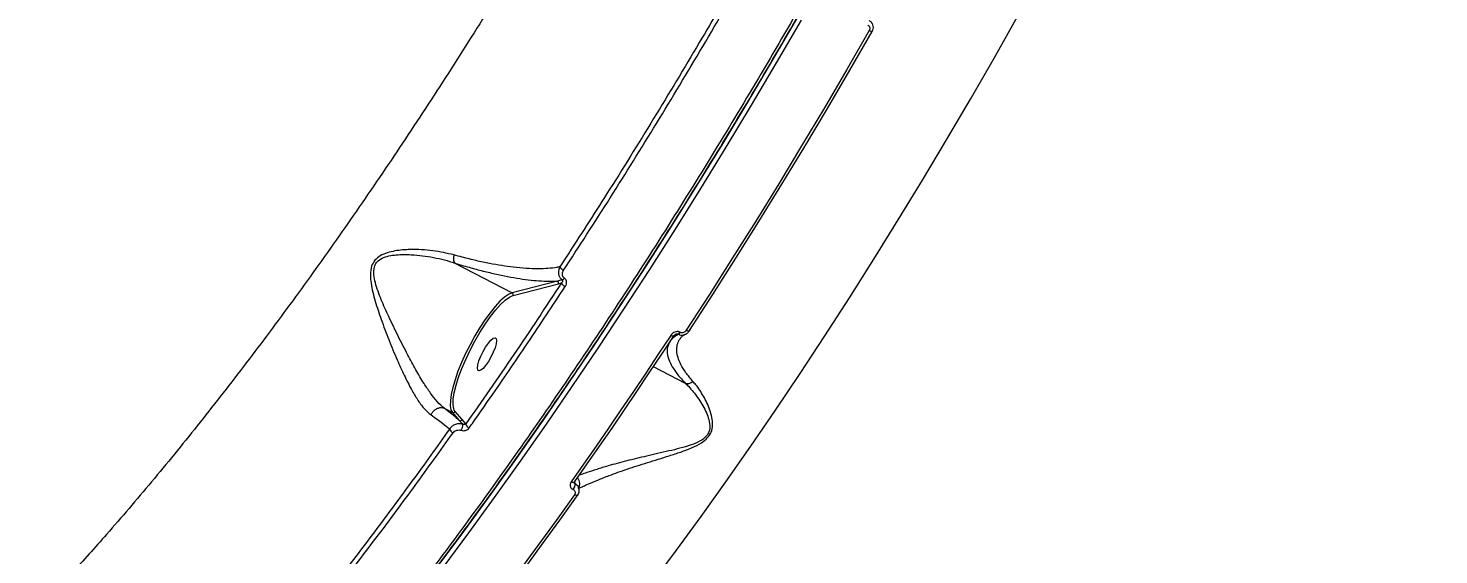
# Model space of a CAD drawing. Header units: millimetres. Extents: x -4335 to 4318, y -3792 to 3101.
# Drawn here: x 716.9 to 1059.1, y -113.2 to 14.5 of the extents above; entities that cross this region are included whole.
import ezdxf

# ---------------------------------------------------------------- set-up
doc = ezdxf.new("R2010")
doc.units = ezdxf.units.MM
doc.layers.add('DIKOM_ОБЪЕКТ', color=7, linetype='Continuous')
doc.layers.add('DIKOM_РАЗМЕР_ОБЪЕКТА', color=7, linetype='Continuous')
doc.styles.add('style1', font='arial.ttf', dxfattribs={"width": 0.8})
doc.dimstyles.new('1-50', dxfattribs={"dimtxt": 300, "dimasz": 200, "dimexe": 100, "dimexo": 0, "dimgap": 100, "dimtad": 1, "dimtxsty": 'style1', "dimcen": 200, "dimclrd": 7, "dimclre": 7, "dimclrt": 7, "dimadec": 1, "dimazin": 2, "dimtfac": 1, "dimtmove": 0, "dimatfit": 2, "dimfxl": 0, "dimlwd": 25, "dimlwe": 18, "dimarcsym": 0})

# ---------------------------------------------------------------- blocks, each defined once
blk = doc.blocks.new('*D2')
at = {"layer": 'Defpoints', "color": 0, "transparency": 16777216}
for p in [(2711.72, 601.17), (-2007.01, 181.47), (-2007.01, -2298.93)]:
    blk.add_point(p, dxfattribs=at)
at = {"layer": 'DIKOM_РАЗМЕР_ОБЪЕКТА', "color": 7, "lineweight": 18, "transparency": 16777216}
for p, q in [((2711.72, 601.17), (2711.72, -2398.93)), ((-2007.01, 181.47), (-2007.01, -2398.93))]:
    blk.add_line(p, q, dxfattribs=at)
at = {"layer": 'DIKOM_РАЗМЕР_ОБЪЕКТА', "color": 7, "lineweight": 25, "transparency": 16777216}
blk.add_line((2511.72, -2298.93), (-1807.01, -2298.93), dxfattribs=at)
at = {"layer": 'DIKOM_РАЗМЕР_ОБЪЕКТА', "color": 7, "transparency": 16777216}
for points in [[(-1807.01, -2265.6), (-1807.01, -2332.27), (-2007.01, -2298.93)], [(2511.72, -2265.6), (2511.72, -2332.27), (2711.72, -2298.93)]]:
    blk.add_solid(points, dxfattribs=at)
at = {"layer": 'DIKOM_РАЗМЕР_ОБЪЕКТА', "color": 7, "transparency": 16777216, "insert": (-22.56, -2045.76), "char_height": 300, "attachment_point": 5, "style": 'style1'}
blk.add_mtext('4750', dxfattribs=at)
blk = doc.blocks.new('*D3')
at = {"layer": 'Defpoints', "color": 0, "transparency": 16777216}
for p in [(-2375.87, 1532.76), (1667.44, 1532.76), (-1786.5, -1525.94)]:
    blk.add_point(p, dxfattribs=at)
at = {"layer": 'DIKOM_РАЗМЕР_ОБЪЕКТА', "color": 7, "lineweight": 18, "transparency": 16777216}
for p, q in [((1667.44, 1532.76), (-2475.87, 1532.76)), ((-1786.5, -1525.94), (-2475.87, -1525.94))]:
    blk.add_line(p, q, dxfattribs=at)
at = {"layer": 'DIKOM_РАЗМЕР_ОБЪЕКТА', "color": 7, "lineweight": 25, "transparency": 16777216}
blk.add_line((-2375.87, -1325.94), (-2375.87, 1332.76), dxfattribs=at)
at = {"layer": 'DIKOM_РАЗМЕР_ОБЪЕКТА', "color": 7, "transparency": 16777216}
for points in [[(-2409.21, 1332.76), (-2342.54, 1332.76), (-2375.87, 1532.76)], [(-2409.21, -1325.94), (-2342.54, -1325.94), (-2375.87, -1525.94)]]:
    blk.add_solid(points, dxfattribs=at)
at = {"layer": 'DIKOM_РАЗМЕР_ОБЪЕКТА', "color": 7, "transparency": 16777216, "insert": (-2629.15, -119.32), "char_height": 300, "attachment_point": 5, "rotation": 90, "style": 'style1'}
blk.add_mtext('3050', dxfattribs=at)

msp = doc.modelspace()

# ---------------------------------------------------------------- linework, layer by layer
at = {"layer": 'DIKOM_ОБЪЕКТ', "color": 7, "linetype": 'Continuous', "lineweight": 15}
for p, q in [((847.41, -40.986), (845.889, -43.354)), ((820.408, -42.433), (834.304, -49.664)), ((845.272, -46.809), (834.304, -49.664)), ((834.534, -50.333), (845.501, -47.478)), ((845.501, -47.478), (846.29, -47.263)), ((834.285, -50.414), (834.534, -50.333)), ((873.688, -59.964), (874.563, -59.673)), ((874.563, -59.673), (874.652, -59.719)), ((875.086, -59.261), (874.998, -59.215)), ((876.317, -71.629), (868.566, -67.597)), ((817.845, -77.687), (817.841, -77.685)), ((817.845, -77.687), (819.798, -78.703)), ((820.468, -78.49), (820.25, -78.145)), ((822.156, -80.422), (820.468, -78.49)), ((819.798, -78.703), (821.486, -80.634)), ((823.03, -81.472), (822.156, -80.422)), ((849.569, -95.995), (849.388, -95.762)), ((849.448, -95.604), (849.597, -96.01)), ((849.069, -97.383), (849.097, -97.398)), ((849.597, -96.01), (849.569, -95.995))]:
    msp.add_line(p, q, dxfattribs=at)
at = {"layer": 'DIKOM_ОБЪЕКТ', "color": 7, "linetype": 'Continuous', "lineweight": 15, "flags": 128}
for points in [[(903.488, 17.204), (897.464, 6.859), (891.392, -3.384), (885.279, -13.515), (879.129, -23.527), (872.947, -33.411), (866.738, -43.158), (860.508, -52.761), (854.262, -62.211), (848.006, -71.501), (841.744, -80.622), (835.481, -89.567), (829.224, -98.328), (822.977, -106.898), (816.746, -115.27)], [(821.671, -176.185), (827.317, -170.022), (833.022, -163.605), (838.781, -156.94), (844.59, -150.034), (850.441, -142.893), (856.33, -135.523), (862.252, -127.932), (868.201, -120.126), (874.171, -112.113), (880.157, -103.9), (886.153, -95.495), (892.153, -86.905), (898.153, -78.14), (904.146, -69.206), (910.127, -60.112), (916.091, -50.866), (922.031, -41.478), (927.943, -31.956), (933.82, -22.309), (939.658, -12.545), (945.451, -2.674), (951.193, 7.295), (956.879, 17.353)], [(817.544, -116.298), (823.79, -107.906), (830.052, -99.315), (836.324, -90.533), (842.601, -81.567), (848.879, -72.424), (855.15, -63.112), (861.411, -53.64), (867.655, -44.014), (873.879, -34.243), (880.076, -24.336), (886.241, -14.3), (892.369, -4.144), (898.455, 6.123), (904.493, 16.492)], [(920.934, 13.981), (915.498, 4.564), (910.021, -4.773), (904.507, -14.024), (898.959, -23.181), (893.382, -32.24), (887.78, -41.193), (882.156, -50.034), (876.513, -58.758)], [(877.323, -58.806), (882.953, -50.102), (888.565, -41.28), (894.155, -32.346), (899.72, -23.308), (905.255, -14.171), (910.757, -4.941), (916.221, 4.376), (921.646, 13.772)], [(921.646, 13.772), (921.647, 13.739), (921.619, 13.723), (921.561, 13.725), (921.476, 13.745), (921.367, 13.782), (921.237, 13.835), (921.091, 13.902), (920.934, 13.981)], [(834.304, -49.664), (833.435, -50.043), (832.443, -50.732), (831.349, -51.717), (830.178, -52.975), (828.955, -54.481), (827.706, -56.201), (826.459, -58.097), (825.24, -60.13), (824.076, -62.254), (822.992, -64.424), (822.012, -66.592), (821.156, -68.712), (820.445, -70.737), (819.892, -72.624), (819.51, -74.332), (819.307, -75.823), (819.288, -77.066), (819.453, -78.032), (819.798, -78.703)], [(820.25, -78.145), (820.12, -77.795), (819.967, -76.781), (820.013, -75.472), (820.256, -73.9), (820.692, -72.103), (821.309, -70.124), (822.093, -68.011), (823.024, -65.816), (824.08, -63.59), (825.235, -61.388), (826.463, -59.264), (827.732, -57.267), (829.012, -55.448), (830.273, -53.849), (831.484, -52.509), (832.615, -51.461), (833.64, -50.73), (834.285, -50.414)], [(825.882, -67.92), (825.976, -67.151), (826.25, -66.173), (826.682, -65.067), (827.237, -63.921), (827.87, -62.828), (828.53, -61.877), (829.163, -61.145), (829.718, -60.692), (830.15, -60.553), (830.424, -60.741), (830.518, -61.239), (830.424, -62.008), (830.15, -62.986), (829.718, -64.092), (829.163, -65.239), (828.53, -66.331), (827.87, -67.282), (827.237, -68.014), (826.682, -68.468), (826.25, -68.606), (825.976, -68.419), (825.882, -67.92)], [(872.758, -60.004), (869.746, -64.58), (866.732, -69.119), (863.715, -73.621), (860.696, -78.084), (857.676, -82.509), (854.655, -86.893), (851.634, -91.237), (848.613, -95.539)], [(849.483, -95.467), (852.496, -91.175), (855.51, -86.842), (858.524, -82.468), (861.537, -78.054), (864.549, -73.601), (867.558, -69.11), (870.566, -64.582), (873.57, -60.017)], [(873.55, -60.118), (873.522, -60.149), (873.45, -60.183), (873.351, -60.193), (873.226, -60.179), (873.082, -60.142), (872.924, -60.083), (872.758, -60.004)], [(877.323, -58.806), (877.305, -58.871), (877.258, -58.917), (877.184, -58.943), (877.084, -58.947), (876.962, -58.93), (876.823, -58.891), (876.672, -58.833), (876.513, -58.758)], [(849.445, -95.594), (849.413, -95.632), (849.331, -95.68), (849.223, -95.703), (849.091, -95.7), (848.942, -95.671), (848.781, -95.616), (848.613, -95.539)], [(849.483, -95.467), (849.464, -95.56), (849.445, -95.594)], [(849.409, -98.659), (844.972, -104.876), (840.54, -110.998), (836.114, -117.023), (831.696, -122.947), (827.289, -128.769), (822.894, -134.485), (818.513, -140.094), (814.148, -145.592)], [(815.096, -145.449), (819.451, -139.963), (823.823, -134.366), (828.208, -128.663), (832.605, -122.854), (837.013, -116.943), (841.429, -110.932), (845.852, -104.823), (850.279, -98.619)], [(850.279, -98.619), (850.249, -98.702), (850.191, -98.764), (850.106, -98.805), (849.997, -98.822), (849.868, -98.816), (849.724, -98.786), (849.569, -98.733), (849.409, -98.659)]]:
    msp.add_lwpolyline(points, dxfattribs=at)
at = {"layer": 'DIKOM_ОБЪЕКТ', "color": 7, "linetype": 'Continuous', "lineweight": 15}
for centre, radius, start, end in [((847.508, -42.531), 1.816, 206.94477, 246.60322), ((845.025, -47.268), 0.521, 336.21933, 61.70021), ((847.827, -46.595), 1.676, 203.51585, 247.64652), ((846.064, -45.461), 1.135, 289.83942, 324.11592), ((834.057, -50.123), 0.521, 336.21595, 61.70359), ((873.948, -58.654), 1.19, 301.10596, 331.87359), ((874.037, -58.7), 1.19, 301.10289, 331.88059), ((820.023, -78.25), 0.506, 243.60034, 331.5862), ((821.711, -80.181), 0.506, 243.591, 331.59554), ((819.483, -81.628), 2.836, 330.36937, 0.84474), ((824.415, -81.11), 1.431, 194.66064, 247.85907), ((820.552, -82.261), 1.501, 197.45884, 246.7816), ((847.534, -96.046), 2.036, 318.95253, 1.42959), ((847.562, -96.061), 2.036, 318.94934, 1.43278)]:
    msp.add_arc(centre, radius, start, end, dxfattribs=at)
for points, knots in [([(1056.943, 440.229), (1056.915, 437.899), (1056.837, 431.573), (1056.146, 420.44), (1054.693, 406.619), (1052.557, 391.893), (1049.761, 376.349), (1046.314, 360.052), (1042.221, 343.049), (1037.476, 325.353), (1032.1, 307.008), (1026.115, 288.077), (1019.55, 268.648), (1012.435, 248.811), (1004.787, 228.625), (996.607, 208.116), (987.922, 187.325), (978.76, 166.32), (969.167, 145.197), (959.186, 124.056), (948.972, 103.222), (938.551, 82.729), (927.959, 62.601), (917.097, 42.638), (906.014, 22.925), (894.757, 3.549), (883.211, -15.675), (871.385, -34.69), (859.296, -53.452), (847.13, -71.67), (834.944, -89.262), (822.794, -106.142), (810.719, -122.254), (798.741, -137.552), (786.877, -152.03), (775.165, -165.647), (763.655, -178.348), (752.41, -190.049), (742.148, -200.095), (735.767, -205.842), (732.919, -208.408)], [0, 0, 0, 0, 0.0156523, 0.0424897, 0.0694115, 0.0963766, 0.1233416, 0.1502635, 0.1771009, 0.2039383, 0.2308602, 0.2578252, 0.2847902, 0.3117121, 0.3385495, 0.3653868, 0.3923088, 0.4192738, 0.4462388, 0.4731608, 0.4999981, 0.5258463, 0.5517701, 0.5777324, 0.6036946, 0.6296184, 0.6554666, 0.682304, 0.709226, 0.7361911, 0.7631562, 0.7900781, 0.8169155, 0.843753, 0.870675, 0.89764, 0.9246052, 0.9515271, 0.9783646, 1, 1, 1, 1]), ([(986.876, 401.615), (986.219, 397.164), (984.903, 388.247), (982.145, 373.898), (978.83, 358.893), (974.919, 343.229), (970.442, 326.999), (965.404, 310.243), (959.805, 292.979), (953.663, 275.248), (947.003, 257.107), (939.856, 238.643), (932.254, 219.941), (924.216, 201.053), (915.745, 182.008), (906.864, 162.84), (897.604, 143.614), (888.009, 124.42), (878.124, 105.347), (867.97, 86.447), (857.558, 67.754), (846.91, 49.296), (836.065, 31.139), (825.073, 13.366), (813.985, -3.94), (802.824, -20.734), (791.608, -36.976), (780.354, -52.649), (769.106, -67.696), (757.915, -82.048), (746.832, -95.643), (736.706, -107.463), (727.515, -117.73), (722.019, -123.542), (719.27, -126.448)], [0, 0, 0, 0, 0.0315564, 0.0632127, 0.0949194, 0.1266263, 0.1582828, 0.1898393, 0.2213971, 0.2530542, 0.2847619, 0.3164698, 0.3481271, 0.379685, 0.411265, 0.4429442, 0.474674, 0.506404, 0.5380836, 0.5696638, 0.601295, 0.6330253, 0.6648063, 0.6965875, 0.7283184, 0.75995, 0.7916593, 0.8234676, 0.8553268, 0.8871862, 0.9189952, 0.9507049, 0.9753526, 1, 1, 1, 1]), ([(799.244, -137.804), (799.407, -137.606), (803.501, -132.613), (811.658, -122.04), (823.691, -106.045), (835.815, -89.184), (847.972, -71.64), (860.109, -53.463), (872.169, -34.747), (883.967, -15.776), (895.485, 3.401), (906.716, 22.732), (917.773, 42.397), (928.608, 62.313), (939.175, 82.393), (949.571, 102.837), (959.761, 123.622), (969.719, 144.712), (979.289, 165.784), (988.429, 186.741), (997.091, 207.479), (1005.265, 227.95), (1012.841, 248.044), (1017.747, 261.454), (1019.964, 268.02), (1020.004, 268.138)], [0, 0, 0, 0, 0.0019827, 0.0498584, 0.0977339, 0.1457606, 0.193864, 0.2419673, 0.2899939, 0.3378695, 0.3839805, 0.4302264, 0.4765408, 0.5228552, 0.5691011, 0.6152121, 0.6630877, 0.7111141, 0.7592174, 0.8073206, 0.8553471, 0.9032227, 0.9510983, 0.9991246, 1, 1, 1, 1]), ([(846.787, -44.197), (850.562, -38.363), (858.112, -26.693), (869.374, -8.531), (880.576, 10.048), (887.936, 22.778), (891.617, 29.143)], [0, 0, 0, 0, 0.2485964, 0.4971931, 0.7485966, 1, 1, 1, 1]), ([(889.408, 27.742), (886.18, 22.159), (879.32, 10.298), (868.594, -7.488), (857.821, -24.885), (850.711, -35.881), (847.41, -40.986)], [0, 0, 0, 0, 0.2353856, 0.5001596, 0.7679221, 1, 1, 1, 1]), ([(920.566, 15.292), (920.628, 15.254), (920.782, 15.16), (920.965, 14.93), (921.071, 14.621), (921.071, 14.286), (920.98, 14.083), (920.934, 13.981)], [0, 0, 0, 0, 0.142284, 0.3570666, 0.5715456, 0.7856965, 1, 1, 1, 1]), ([(921.646, 13.772), (921.737, 13.976), (921.919, 14.383), (921.915, 15.057), (921.699, 15.678), (921.331, 16.143), (921.02, 16.334), (920.897, 16.41)], [0, 0, 0, 0, 0.2142435, 0.428323, 0.6427318, 0.8576133, 1, 1, 1, 1]), ([(820.138, -40.456), (818.458, -40.072), (815.06, -39.295), (810.181, -39.047), (806.456, -39.337), (804.009, -39.905), (802.313, -40.605), (800.932, -41.706), (800.058, -43.308), (799.837, -45.258), (800.112, -48.105), (801.046, -51.728), (802.567, -56.292), (804.374, -61.075), (806.249, -65.621), (808.094, -69.7), (809.739, -72.953), (811.333, -75.63), (812.907, -77.83), (814.025, -78.784), (814.616, -79.288)], [0, 0, 0, 0, 0.086353, 0.1746769, 0.2336179, 0.263512, 0.2941177, 0.321205, 0.348563, 0.3826679, 0.4154268, 0.4844297, 0.5550143, 0.6333664, 0.7133062, 0.7760739, 0.840407, 0.890538, 0.9421305, 1, 1, 1, 1]), ([(817.841, -77.685), (817.841, -77.684), (817.274, -77.239), (816.121, -76.167), (814.489, -74.057), (812.774, -71.469), (810.936, -68.347), (808.834, -64.47), (806.609, -60.147), (804.45, -55.642), (802.492, -51.355), (801.262, -47.96), (800.705, -45.301), (800.728, -43.599), (801.203, -42.584), (801.812, -41.842), (802.77, -41.172), (804.39, -40.664), (806.786, -40.347), (810.456, -40.367), (815.271, -40.983), (818.745, -41.883), (820.398, -42.428), (820.4, -42.428)], [0, 0, 0, 0, 0.0000139, 0.0565033, 0.1073412, 0.1582395, 0.222957, 0.2877605, 0.3688591, 0.4500224, 0.5206357, 0.5910483, 0.6228965, 0.6547355, 0.6755843, 0.6794198, 0.7041, 0.733168, 0.7624308, 0.8215252, 0.9107195, 0.9999104, 1, 1, 1, 1]), ([(820.138, -40.456), (820.129, -40.504), (820.074, -40.817), (820.04, -41.379), (820.133, -42.039), (820.311, -42.298), (820.4, -42.428)], [0, 0, 0, 0, 0.0562216, 0.3685422, 0.6842534, 1, 1, 1, 1]), ([(845.889, -43.354), (845.641, -43.405), (844.758, -43.586), (843.033, -43.788), (840.554, -43.873), (837.745, -43.773), (833.944, -43.418), (829.863, -42.776), (825.611, -41.874), (822.689, -41.16), (820.823, -40.646), (820.138, -40.456)], [0, 0, 0, 0, 0.046567, 0.1660357, 0.2855036, 0.4082648, 0.5310202, 0.7327801, 0.8363391, 0.9398842, 1, 1, 1, 1]), ([(820.4, -42.428), (820.4, -42.429), (820.401, -42.43), (820.405, -42.432), (820.407, -42.433), (820.408, -42.433)], [0, 0, 0, 0, 0.3068605, 0.7067533, 1, 1, 1, 1]), ([(820.408, -42.433), (821.12, -42.652), (823.028, -43.237), (826.007, -44.067), (829.316, -44.896), (832.466, -45.583), (836.456, -46.31), (841.027, -46.887), (843.846, -46.835), (845.272, -46.809)], [0, 0, 0, 0, 0.0670853, 0.1796417, 0.292214, 0.4079235, 0.5236443, 0.7591234, 1, 1, 1, 1]), ([(845.889, -43.354), (845.799, -43.544), (845.59, -43.984), (845.496, -44.711), (845.615, -45.437), (845.922, -46.074), (846.272, -46.375), (846.45, -46.528)], [0, 0, 0, 0, 0.1742035, 0.4036584, 0.6052406, 0.8000756, 1, 1, 1, 1]), ([(846.984, -46.126), (846.879, -46.033), (846.668, -45.848), (846.507, -45.46), (846.471, -45.018), (846.568, -44.579), (846.72, -44.313), (846.787, -44.197)], [0, 0, 0, 0, 0.1889247, 0.3774181, 0.5791988, 0.816455, 1, 1, 1, 1]), ([(846.29, -47.263), (842.424, -53.102), (834.68, -64.796), (826.917, -75.908), (823.03, -81.472)], [0, 0, 0, 0, 0.4992721, 1, 1, 1, 1]), ([(846.45, -46.528), (846.396, -46.541), (846.006, -46.639), (845.612, -46.731), (845.272, -46.809)], [0, 0, 0, 0, 0.1380972, 1, 1, 1, 1]), ([(846.45, -46.528), (846.47, -46.547), (846.506, -46.581), (846.548, -46.665), (846.562, -46.784), (846.519, -46.951), (846.426, -47.116), (846.332, -47.218), (846.29, -47.263)], [0, 0, 0, 0, 0.0763613, 0.1323532, 0.2955002, 0.5060908, 0.7823652, 1, 1, 1, 1]), ([(847.189, -48.145), (847.258, -48.024), (847.418, -47.745), (847.518, -47.282), (847.476, -46.817), (847.309, -46.413), (847.092, -46.221), (846.984, -46.126)], [0, 0, 0, 0, 0.1825369, 0.423799, 0.62745, 0.8134274, 1, 1, 1, 1]), ([(823.876, -82.436), (824.219, -81.949), (825.935, -79.512), (830.68, -72.712), (838.117, -61.859), (844.163, -52.719), (847.189, -48.145)], [0, 0, 0, 0, 0.0441413, 0.2207139, 0.6100136, 1, 1, 1, 1]), ([(874.652, -59.719), (874.198, -59.99), (873.132, -60.627), (872.149, -61.966), (871.771, -63.733), (872.138, -65.632), (873.071, -67.58), (874.356, -69.494), (875.665, -70.919), (876.32, -71.631)], [0, 0, 0, 0, 0.1234121, 0.2903387, 0.4577887, 0.6246111, 0.7465444, 0.873294, 1, 1, 1, 1]), ([(874.998, -59.215), (874.936, -59.187), (874.722, -59.089), (874.298, -59.043), (873.751, -59.161), (873.186, -59.468), (872.909, -59.815), (872.758, -60.004)], [0, 0, 0, 0, 0.0796236, 0.2757098, 0.4707493, 0.7105369, 1, 1, 1, 1]), ([(874.108, -59.68), (874.094, -59.684), (873.996, -59.71), (873.81, -59.829), (873.636, -59.982), (873.57, -60.096), (873.555, -60.12)], [0, 0, 0, 0, 0.0544073, 0.3828701, 0.868796, 1, 1, 1, 1]), ([(874.108, -59.679), (874.17, -59.66), (874.261, -59.633), (874.399, -59.629), (874.491, -59.641), (874.542, -59.664), (874.563, -59.673)], [0, 0, 0, 0, 0.4617536, 0.6704523, 0.8613953, 1, 1, 1, 1]), ([(878.136, -71.145), (877.537, -70.438), (876.331, -69.016), (875.178, -67.089), (874.455, -65.315), (874.165, -63.71), (874.322, -62.26), (874.617, -61.303), (874.976, -60.881), (875.014, -60.836)], [0, 0, 0, 0, 0.1642598, 0.3305474, 0.4899929, 0.6517352, 0.8134982, 0.9801835, 1, 1, 1, 1]), ([(874.652, -59.719), (874.734, -59.757), (875.006, -59.88), (875.516, -59.949), (876.162, -59.834), (876.777, -59.498), (877.147, -59.099), (877.299, -58.847), (877.323, -58.806)], [0, 0, 0, 0, 0.0891873, 0.2936459, 0.4895991, 0.7163685, 0.9545783, 1, 1, 1, 1]), ([(876.384, -59.694), (876.119, -59.845), (875.575, -60.155), (875.181, -60.528), (875.061, -60.745), (875.027, -60.805)], [0, 0, 0, 0, 0.4074673, 0.8359555, 1, 1, 1, 1]), ([(876.513, -58.758), (876.412, -58.885), (876.233, -59.109), (875.871, -59.303), (875.53, -59.374), (875.263, -59.342), (875.127, -59.28), (875.086, -59.261)], [0, 0, 0, 0, 0.3025819, 0.5346728, 0.7254604, 0.9171097, 1, 1, 1, 1]), ([(850.301, -97.167), (850.41, -97.122), (850.675, -97.014), (851.483, -96.634), (852.894, -95.991), (854.986, -95.092), (858.109, -93.865), (862.159, -92.425), (867.092, -90.841), (871.526, -89.489), (875.192, -88.315), (877.854, -87.316), (880.087, -86.219), (881.722, -84.93), (882.688, -83.425), (882.992, -81.675), (882.786, -79.86), (882.078, -77.425), (880.74, -74.653), (879.272, -72.448), (878.368, -71.411), (878.136, -71.145)], [0, 0, 0, 0, 0.031144, 0.0753822, 0.120733, 0.1821147, 0.2453868, 0.3302591, 0.4176086, 0.5065778, 0.5523803, 0.5980986, 0.6383975, 0.6670926, 0.6962044, 0.7286735, 0.7668125, 0.8059873, 0.8877652, 0.9712486, 1, 1, 1, 1]), ([(876.317, -71.629), (876.585, -71.891), (877.611, -72.893), (879.336, -75.018), (880.963, -77.647), (881.926, -79.98), (882.314, -81.664), (882.177, -83.23), (881.631, -84.172), (880.926, -84.941), (879.734, -85.785), (877.575, -86.651), (875.005, -87.406), (871.367, -88.277), (866.975, -89.261), (861.993, -90.45), (857.934, -91.544), (854.708, -92.522), (852.576, -93.23), (851.194, -93.72), (850.715, -93.885), (850.534, -93.948)], [0, 0, 0, 0, 0.0309139, 0.1183856, 0.2073174, 0.2470225, 0.287442, 0.319563, 0.3430845, 0.347727, 0.3758872, 0.4169122, 0.4639976, 0.5111709, 0.6084119, 0.6997551, 0.7931453, 0.8586499, 0.9257375, 0.9720753, 1, 1, 1, 1]), ([(876.32, -71.631), (876.32, -71.631), (876.319, -71.631), (876.318, -71.63), (876.317, -71.63), (876.317, -71.629)], [0, 0, 0, 0, 0.2873933, 0.6870148, 1, 1, 1, 1]), ([(876.32, -71.631), (876.516, -71.662), (876.909, -71.723), (877.487, -71.564), (877.892, -71.342), (878.079, -71.191), (878.136, -71.145)], [0, 0, 0, 0, 0.3252788, 0.6505252, 0.892559, 1, 1, 1, 1]), ([(814.616, -79.288), (814.634, -79.247), (814.75, -78.978), (815.064, -78.484), (815.668, -77.927), (816.401, -77.574), (817.169, -77.461), (817.617, -77.61), (817.841, -77.685)], [0, 0, 0, 0, 0.0318857, 0.2096869, 0.4072619, 0.6048362, 0.8024093, 1, 1, 1, 1]), ([(821.486, -80.634), (821.229, -80.408), (820.232, -79.532), (818.862, -78.473), (817.845, -77.687)], [0, 0, 0, 0, 0.2578165, 1, 1, 1, 1]), ([(814.616, -79.288), (815.603, -79.991), (817.431, -81.293), (818.587, -82.264), (819.119, -82.712)], [0, 0, 0, 0, 0.5395117, 1, 1, 1, 1]), ([(822.319, -81.586), (822.036, -81.518), (821.454, -81.378), (820.524, -81.553), (819.677, -81.995), (819.305, -82.473), (819.119, -82.712)], [0, 0, 0, 0, 0.2380098, 0.4906789, 0.7462764, 1, 1, 1, 1]), ([(821.486, -80.634), (821.552, -80.707), (821.841, -81.024), (822.111, -81.341), (822.319, -81.586)], [0, 0, 0, 0, 0.230764, 1, 1, 1, 1]), ([(823.03, -81.472), (822.984, -81.506), (822.895, -81.572), (822.71, -81.626), (822.527, -81.635), (822.394, -81.612), (822.336, -81.592), (822.319, -81.586)], [0, 0, 0, 0, 0.2917565, 0.5672182, 0.8036246, 0.9441173, 1, 1, 1, 1]), ([(819.119, -82.712), (816.079, -86.962), (809.999, -95.464), (800.888, -107.719), (791.794, -119.626), (785.771, -127.183), (782.76, -130.961)], [0, 0, 0, 0, 0.2491003, 0.4981994, 0.7491003, 1, 1, 1, 1]), ([(783.524, -131.993), (786.52, -128.234), (792.512, -120.716), (801.602, -108.818), (810.754, -96.512), (816.891, -87.931), (819.96, -83.641)], [0, 0, 0, 0, 0.2490991, 0.4982001, 0.7491006, 1, 1, 1, 1]), ([(819.96, -83.641), (820.079, -83.505), (820.316, -83.234), (820.842, -82.989), (821.416, -82.897), (821.776, -82.987), (821.948, -83.03)], [0, 0, 0, 0, 0.2583843, 0.5167563, 0.7678048, 1, 1, 1, 1]), ([(821.948, -83.03), (822.117, -83.072), (822.465, -83.159), (823.021, -83.072), (823.53, -82.834), (823.761, -82.569), (823.876, -82.436)], [0, 0, 0, 0, 0.2338747, 0.482506, 0.7413493, 1, 1, 1, 1]), ([(848.613, -95.539), (848.544, -95.657), (848.397, -95.908), (848.344, -96.337), (848.443, -96.759), (848.682, -97.133), (848.94, -97.3), (849.069, -97.383)], [0, 0, 0, 0, 0.1890655, 0.4045071, 0.6068416, 0.8033613, 1, 1, 1, 1]), ([(849.452, -95.596), (849.431, -95.629), (849.374, -95.715), (849.374, -95.784), (849.415, -95.852), (849.434, -95.884)], [0, 0, 0, 0, 0.2425221, 0.6395522, 1, 1, 1, 1]), ([(850.437, -96.92), (850.506, -96.796), (850.682, -96.475), (850.74, -95.866), (850.593, -95.212), (850.36, -94.75), (850.149, -94.583), (850.114, -94.555)], [0, 0, 0, 0, 0.1660698, 0.4265634, 0.6870593, 0.9475588, 1, 1, 1, 1]), ([(849.097, -97.398), (849.185, -97.454), (849.36, -97.567), (849.523, -97.822), (849.592, -98.111), (849.557, -98.406), (849.456, -98.579), (849.409, -98.659)], [0, 0, 0, 0, 0.1951833, 0.3900868, 0.5932498, 0.8111023, 1, 1, 1, 1]), ([(849.569, -95.995), (849.535, -95.974), (849.492, -95.947), (849.449, -95.908), (849.44, -95.892), (849.435, -95.884)], [0, 0, 0, 0, 0.6166295, 0.7885021, 1, 1, 1, 1]), ([(850.279, -98.619), (850.368, -98.451), (850.561, -98.09), (850.613, -97.474), (850.46, -96.875), (850.122, -96.352), (849.773, -96.125), (849.597, -96.01)], [0, 0, 0, 0, 0.1847606, 0.398793, 0.6012707, 0.799008, 1, 1, 1, 1]), ([(850.194, -96.45), (850.193, -96.45), (850.19, -96.451), (850.281, -96.607), (850.33, -96.69)], [0, 0, 0, 0, 0.4609129, 1, 1, 1, 1])]:
    msp.add_open_spline(points, degree=3, knots=knots, dxfattribs=at)

# ---------------------------------------------------------------- dimensions: what is measured, and where the dimension line sits
at = {"layer": 'DIKOM_РАЗМЕР_ОБЪЕКТА'}
dim = msp.add_linear_dim(base=(-2375.873, 1532.764), p1=(-1786.496, -1525.942), p2=(1667.44, 1532.764), angle=90, text='3050', dimstyle='1-50', dxfattribs=at)
dim.commit()
dim.dimension.update_dxf_attribs({"geometry": '*D3', "text_midpoint": (-2375.873, -119.318), "dimtype": 160})
dim = msp.add_linear_dim(base=(-2007.007, -2298.934), p1=(2711.721, 601.173), p2=(-2007.007, 181.474), text='4750', dimstyle='1-50', dxfattribs=at)
dim.commit()
dim.dimension.update_dxf_attribs({"geometry": '*D2', "text_midpoint": (-22.564, -2298.934), "dimtype": 160})

doc.saveas('drawing.dxf')
